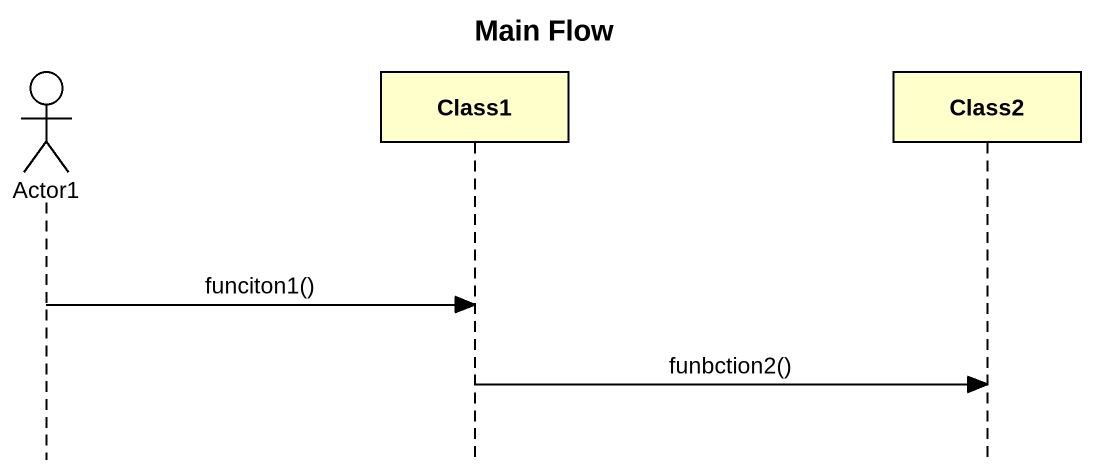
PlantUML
@startuml
title Main Flow
hide footbox
actor Actor1
participant Class1
participant Class2

Actor1 -> Class1 : funciton1()
Class1 -> Class2 : funbction2()
@enduml
